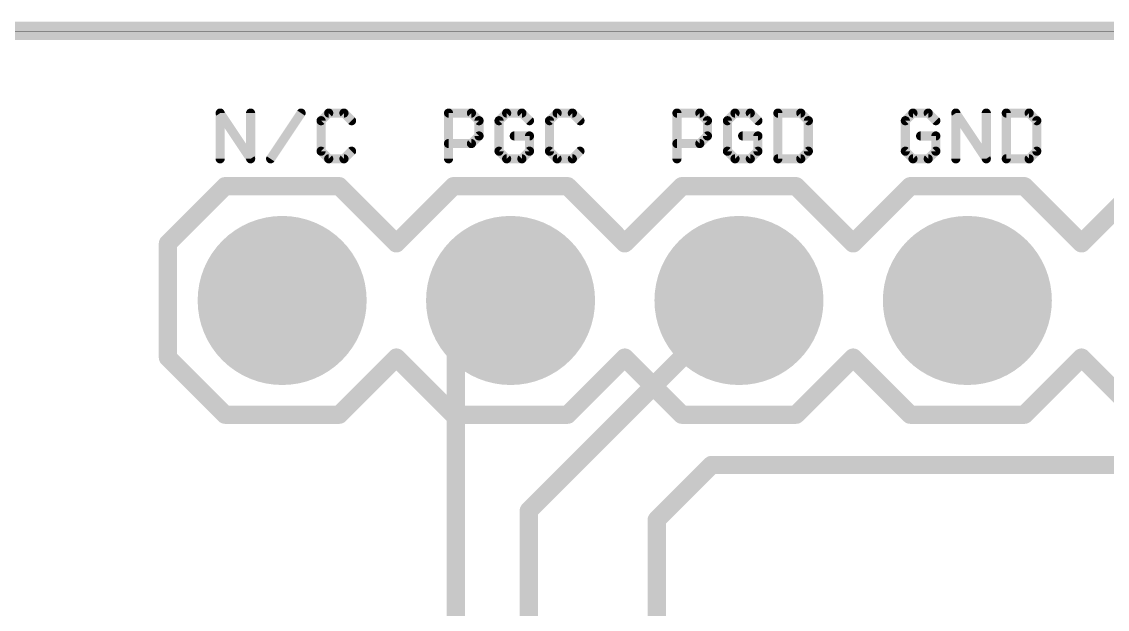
# Model space of a CAD drawing. Extents: x -1.2 to 42.7, y -0.2 to 19.4.
# Drawn here: x 12.24 to 24.31, y 12.82 to 19.35 of the extents above; entities that cross this region are included whole.
import ezdxf

# ---------------------------------------------------------------- set-up
doc = ezdxf.new("R2010")
doc.units = 0
for name, color, linetype in [('1', 12, 'CONTINUOUS'), ('121', 40, 'CONTINUOUS'), ('16', 132, 'CONTINUOUS'), ('17', 122, 'CONTINUOUS'), ('20', 53, 'CONTINUOUS'), ('21', 251, 'CONTINUOUS'), ('51', 251, 'CONTINUOUS')]:
    doc.layers.add(name, color=color, linetype=linetype)

# ---------------------------------------------------------------- blocks, each defined once
blk = doc.blocks.new('RECT')
blk.add_solid([(-0.5, -0.5), (0.5, -0.5), (-0.5, 0.5), (0.5, 0.5)])
blk = doc.blocks.new('ROUNDP')
at = {"const_width": 0.5}
blk.add_lwpolyline([(0, -0.25, 1), (0, 0.25, 1), (0, -0.25)], format="xyb", dxfattribs=at)

msp = doc.modelspace()

# ---------------------------------------------------------------- linework, layer by layer
at = {"layer": '1', "const_width": 0.2032}
msp.add_lwpolyline([(0, 19.2532), (42.5704, 19.2532)], dxfattribs=at)
at = {"layer": '121', "const_width": 0.1016}
for points in [[(14.4488, 17.8308), (14.4488, 18.3392)], [(14.4488, 18.3392), (14.7878, 17.8308)], [(14.7878, 17.8308), (14.7878, 18.3392)], [(15.0101, 17.8308), (15.3491, 18.3392)], [(15.6562, 18.3392), (15.5715, 18.2545)], [(15.8257, 18.3392), (15.6562, 18.3392)], [(15.9104, 18.2545), (15.8257, 18.3392)], [(16.9888, 17.8308), (16.9888, 18.3392)], [(16.9888, 18.3392), (17.2431, 18.3392)], [(17.2431, 18.3392), (17.3278, 18.2545)], [(17.6349, 18.3392), (17.5501, 18.2545)], [(17.8044, 18.3392), (17.6349, 18.3392)], [(17.8891, 18.2545), (17.8044, 18.3392)], [(18.1962, 18.3392), (18.1115, 18.2545)], [(18.3657, 18.3392), (18.1962, 18.3392)], [(18.4504, 18.2545), (18.3657, 18.3392)], [(19.5288, 17.8308), (19.5288, 18.3392)], [(19.5288, 18.3392), (19.783, 18.3392)], [(19.783, 18.3392), (19.8678, 18.2545)], [(20.1749, 18.3392), (20.0901, 18.2545)], [(20.3444, 18.3392), (20.1749, 18.3392)], [(20.4291, 18.2545), (20.3444, 18.3392)], [(20.6515, 18.3392), (20.6515, 17.8308)], [(20.9057, 18.3392), (20.6515, 18.3392)], [(20.9904, 18.2545), (20.9057, 18.3392)], [(22.1536, 18.3392), (22.0688, 18.2545)], [(22.3231, 18.3392), (22.1536, 18.3392)], [(22.4078, 18.2545), (22.3231, 18.3392)], [(22.6301, 17.8308), (22.6301, 18.3392)], [(22.6301, 18.3392), (22.9691, 17.8308)], [(22.9691, 17.8308), (22.9691, 18.3392)], [(23.1915, 18.3392), (23.1915, 17.8308)], [(23.4457, 18.3392), (23.1915, 18.3392)], [(23.5304, 18.2545), (23.4457, 18.3392)], [(15.5715, 18.2545), (15.5715, 17.9155)], [(17.3278, 18.2545), (17.3278, 18.085)], [(17.5501, 18.2545), (17.5501, 17.9155)], [(18.1115, 18.2545), (18.1115, 17.9155)], [(19.8678, 18.2545), (19.8678, 18.085)], [(20.0901, 18.2545), (20.0901, 17.9155)], [(20.9904, 17.9155), (20.9904, 18.2545)], [(22.0688, 18.2545), (22.0688, 17.9155)], [(23.5304, 17.9155), (23.5304, 18.2545)], [(17.3278, 18.085), (17.2431, 18.0003)], [(17.8891, 18.085), (17.7196, 18.085)], [(17.8891, 17.9155), (17.8891, 18.085)], [(19.8678, 18.085), (19.783, 18.0003)], [(20.4291, 18.085), (20.2596, 18.085)], [(20.4291, 17.9155), (20.4291, 18.085)], [(22.4078, 18.085), (22.2383, 18.085)], [(22.4078, 17.9155), (22.4078, 18.085)], [(17.2431, 18.0003), (16.9888, 18.0003)], [(19.783, 18.0003), (19.5288, 18.0003)], [(15.5715, 17.9155), (15.6562, 17.8308)], [(15.6562, 17.8308), (15.8257, 17.8308)], [(15.8257, 17.8308), (15.9104, 17.9155)], [(17.5501, 17.9155), (17.6349, 17.8308)], [(17.6349, 17.8308), (17.8044, 17.8308)], [(17.8044, 17.8308), (17.8891, 17.9155)], [(18.1115, 17.9155), (18.1962, 17.8308)], [(18.1962, 17.8308), (18.3657, 17.8308)], [(18.3657, 17.8308), (18.4504, 17.9155)], [(20.0901, 17.9155), (20.1749, 17.8308)], [(20.1749, 17.8308), (20.3444, 17.8308)], [(20.3444, 17.8308), (20.4291, 17.9155)], [(20.6515, 17.8308), (20.9057, 17.8308)], [(20.9057, 17.8308), (20.9904, 17.9155)], [(22.0688, 17.9155), (22.1536, 17.8308)], [(22.1536, 17.8308), (22.3231, 17.8308)], [(22.3231, 17.8308), (22.4078, 17.9155)], [(23.1915, 17.8308), (23.4457, 17.8308)], [(23.4457, 17.8308), (23.5304, 17.9155)]]:
    msp.add_lwpolyline(points, dxfattribs=at)
at = {"layer": '121', "const_width": 0.0508}
for points in [[(14.4742, 18.3392, 1), (14.4234, 18.3392)], [(14.47, 18.3533, 1), (14.4277, 18.3251)], [(14.8132, 18.3392, 1), (14.7624, 18.3392)], [(15.3702, 18.3251, 1), (15.328, 18.3533)], [(15.6562, 18.3646, 1), (15.6562, 18.3138)], [(15.6742, 18.3213, 1), (15.6382, 18.3572)], [(15.8436, 18.3572, 1), (15.8077, 18.3213)], [(15.8257, 18.3138, 1), (15.8257, 18.3646)], [(17.0142, 18.3392, 1), (16.9634, 18.3392)], [(16.9888, 18.3646, 1), (16.9888, 18.3138)], [(17.261, 18.3572, 1), (17.2251, 18.3213)], [(17.2431, 18.3138, 1), (17.2431, 18.3646)], [(17.6349, 18.3646, 1), (17.6349, 18.3138)], [(17.6528, 18.3213, 1), (17.6169, 18.3572)], [(17.8223, 18.3572, 1), (17.7864, 18.3213)], [(17.8044, 18.3138, 1), (17.8044, 18.3646)], [(18.1962, 18.3646, 1), (18.1962, 18.3138)], [(18.2142, 18.3213, 1), (18.1782, 18.3572)], [(18.3836, 18.3572, 1), (18.3477, 18.3213)], [(18.3657, 18.3138, 1), (18.3657, 18.3646)], [(19.5542, 18.3392, 1), (19.5034, 18.3392)], [(19.5288, 18.3646, 1), (19.5288, 18.3138)], [(19.801, 18.3572, 1), (19.7651, 18.3213)], [(19.783, 18.3138, 1), (19.783, 18.3646)], [(20.1749, 18.3646, 1), (20.1749, 18.3138)], [(20.1928, 18.3213, 1), (20.1569, 18.3572)], [(20.3623, 18.3572, 1), (20.3264, 18.3213)], [(20.3444, 18.3138, 1), (20.3444, 18.3646)], [(20.6769, 18.3392, 1), (20.6261, 18.3392)], [(20.6515, 18.3646, 1), (20.6515, 18.3138)], [(20.9236, 18.3572, 1), (20.8877, 18.3213)], [(20.9057, 18.3138, 1), (20.9057, 18.3646)], [(22.1536, 18.3646, 1), (22.1536, 18.3138)], [(22.1715, 18.3213, 1), (22.1356, 18.3572)], [(22.341, 18.3572, 1), (22.3051, 18.3213)], [(22.3231, 18.3138, 1), (22.3231, 18.3646)], [(22.6555, 18.3392, 1), (22.6047, 18.3392)], [(22.6513, 18.3533, 1), (22.609, 18.3251)], [(22.9945, 18.3392, 1), (22.9437, 18.3392)], [(23.2169, 18.3392, 1), (23.1661, 18.3392)], [(23.1915, 18.3646, 1), (23.1915, 18.3138)], [(23.4636, 18.3572, 1), (23.4277, 18.3213)], [(23.4457, 18.3138, 1), (23.4457, 18.3646)], [(15.5535, 18.2725, 1), (15.5894, 18.2365)], [(15.5969, 18.2545, 1), (15.5461, 18.2545)], [(15.8924, 18.2365, 1), (15.9284, 18.2725)], [(17.3532, 18.2545, 1), (17.3024, 18.2545)], [(17.3098, 18.2365, 1), (17.3458, 18.2725)], [(17.5755, 18.2545, 1), (17.5247, 18.2545)], [(17.5322, 18.2725, 1), (17.5681, 18.2365)], [(17.8711, 18.2365, 1), (17.9071, 18.2725)], [(18.0935, 18.2725, 1), (18.1294, 18.2365)], [(18.1369, 18.2545, 1), (18.0861, 18.2545)], [(18.4324, 18.2365, 1), (18.4684, 18.2725)], [(19.8932, 18.2545, 1), (19.8424, 18.2545)], [(19.8498, 18.2365, 1), (19.8858, 18.2725)], [(20.1155, 18.2545, 1), (20.0647, 18.2545)], [(20.0722, 18.2725, 1), (20.1081, 18.2365)], [(20.4111, 18.2365, 1), (20.4471, 18.2725)], [(21.0158, 18.2545, 1), (20.965, 18.2545)], [(20.9724, 18.2365, 1), (21.0084, 18.2725)], [(22.0942, 18.2545, 1), (22.0434, 18.2545)], [(22.0509, 18.2725, 1), (22.0868, 18.2365)], [(22.3898, 18.2365, 1), (22.4258, 18.2725)], [(23.5558, 18.2545, 1), (23.505, 18.2545)], [(23.5124, 18.2365, 1), (23.5484, 18.2725)], [(17.3024, 18.085, 1), (17.3532, 18.085)], [(17.3458, 18.0671, 1), (17.3098, 18.103)], [(17.7196, 18.1104, 1), (17.7196, 18.0596)], [(17.9145, 18.085, 1), (17.8637, 18.085)], [(17.8891, 18.0596, 1), (17.8891, 18.1104)], [(19.8424, 18.085, 1), (19.8932, 18.085)], [(19.8858, 18.0671, 1), (19.8498, 18.103)], [(20.2596, 18.1104, 1), (20.2596, 18.0596)], [(20.4545, 18.085, 1), (20.4037, 18.085)], [(20.4291, 18.0596, 1), (20.4291, 18.1104)], [(22.2383, 18.1104, 1), (22.2383, 18.0596)], [(22.4332, 18.085, 1), (22.3824, 18.085)], [(22.4078, 18.0596, 1), (22.4078, 18.1104)], [(16.9888, 18.0257, 1), (16.9888, 17.9749)], [(17.2251, 18.0182, 1), (17.261, 17.9823)], [(17.2431, 17.9749, 1), (17.2431, 18.0257)], [(19.5288, 18.0257, 1), (19.5288, 17.9749)], [(19.7651, 18.0182, 1), (19.801, 17.9823)], [(19.783, 17.9749, 1), (19.783, 18.0257)], [(14.7667, 17.8167, 1), (14.8089, 17.8449)], [(14.989, 17.8449, 1), (15.0313, 17.8167)], [(15.5894, 17.9335, 1), (15.5535, 17.8976)], [(15.5461, 17.9155, 1), (15.5969, 17.9155)], [(15.6562, 17.8562, 1), (15.6562, 17.8054)], [(15.6382, 17.8128, 1), (15.6742, 17.8488)], [(15.8077, 17.8488, 1), (15.8436, 17.8128)], [(15.8257, 17.8054, 1), (15.8257, 17.8562)], [(15.9284, 17.8976, 1), (15.8924, 17.9335)], [(17.5247, 17.9155, 1), (17.5755, 17.9155)], [(17.5681, 17.9335, 1), (17.5322, 17.8976)], [(17.6349, 17.8562, 1), (17.6349, 17.8054)], [(17.6169, 17.8128, 1), (17.6528, 17.8488)], [(17.7864, 17.8488, 1), (17.8223, 17.8128)], [(17.8044, 17.8054, 1), (17.8044, 17.8562)], [(17.8637, 17.9155, 1), (17.9145, 17.9155)], [(17.9071, 17.8976, 1), (17.8711, 17.9335)], [(18.1294, 17.9335, 1), (18.0935, 17.8976)], [(18.0861, 17.9155, 1), (18.1369, 17.9155)], [(18.1962, 17.8562, 1), (18.1962, 17.8054)], [(18.1782, 17.8128, 1), (18.2142, 17.8488)], [(18.3477, 17.8488, 1), (18.3836, 17.8128)], [(18.3657, 17.8054, 1), (18.3657, 17.8562)], [(18.4684, 17.8976, 1), (18.4324, 17.9335)], [(20.0647, 17.9155, 1), (20.1155, 17.9155)], [(20.1081, 17.9335, 1), (20.0722, 17.8976)], [(20.1749, 17.8562, 1), (20.1749, 17.8054)], [(20.1569, 17.8128, 1), (20.1928, 17.8488)], [(20.3264, 17.8488, 1), (20.3623, 17.8128)], [(20.3444, 17.8054, 1), (20.3444, 17.8562)], [(20.4037, 17.9155, 1), (20.4545, 17.9155)], [(20.4471, 17.8976, 1), (20.4111, 17.9335)], [(20.6515, 17.8562, 1), (20.6515, 17.8054)], [(20.8877, 17.8488, 1), (20.9236, 17.8128)], [(20.9057, 17.8054, 1), (20.9057, 17.8562)], [(20.965, 17.9155, 1), (21.0158, 17.9155)], [(21.0084, 17.8976, 1), (20.9724, 17.9335)], [(22.0434, 17.9155, 1), (22.0942, 17.9155)], [(22.0868, 17.9335, 1), (22.0509, 17.8976)], [(22.1536, 17.8562, 1), (22.1536, 17.8054)], [(22.1356, 17.8128, 1), (22.1715, 17.8488)], [(22.3051, 17.8488, 1), (22.341, 17.8128)], [(22.3231, 17.8054, 1), (22.3231, 17.8562)], [(22.3824, 17.9155, 1), (22.4332, 17.9155)], [(22.4258, 17.8976, 1), (22.3898, 17.9335)], [(22.948, 17.8167, 1), (22.9902, 17.8449)], [(23.1915, 17.8562, 1), (23.1915, 17.8054)], [(23.4277, 17.8488, 1), (23.4636, 17.8128)], [(23.4457, 17.8054, 1), (23.4457, 17.8562)], [(23.505, 17.9155, 1), (23.5558, 17.9155)], [(23.5484, 17.8976, 1), (23.5124, 17.9335)], [(14.4234, 17.8308, 1), (14.4742, 17.8308)], [(14.7624, 17.8308, 1), (14.8132, 17.8308)], [(16.9634, 17.8308, 1), (17.0142, 17.8308)], [(19.5034, 17.8308, 1), (19.5542, 17.8308)], [(20.6261, 17.8308, 1), (20.6769, 17.8308)], [(22.6047, 17.8308, 1), (22.6555, 17.8308)], [(22.9437, 17.8308, 1), (22.9945, 17.8308)], [(23.1661, 17.8308, 1), (23.2169, 17.8308)]]:
    msp.add_lwpolyline(points, format="xyb", dxfattribs=at)
at = {"layer": '16', "const_width": 0.2032}
for points in [[(42.5704, 19.2532), (0, 19.2532)], [(17.0688, 15.6464), (17.6784, 16.256)], [(17.8816, 13.9192), (20.2184, 16.256)], [(17.0688, 7.8232), (17.0688, 15.6464)], [(19.304, 13.8176), (19.9136, 14.4272)], [(19.9136, 14.4272), (26.0096, 14.4272)], [(17.8816, 7.2136), (17.8816, 13.9192)], [(19.304, 6.1976), (19.304, 13.8176)]]:
    msp.add_lwpolyline(points, dxfattribs=at)
at = {"layer": '16', "const_width": 0.1016}
for points in [[(17.7143, 16.2201, 1), (17.6425, 16.2919)], [(20.2543, 16.2201, 1), (20.1825, 16.2919)], [(17.1196, 15.6464, 1), (17.018, 15.6464)], [(17.0329, 15.6823, 1), (17.1047, 15.6105)], [(19.9136, 14.478, 1), (19.9136, 14.3764)], [(19.9495, 14.3913, 1), (19.8777, 14.4631)], [(17.9324, 13.9192, 1), (17.8308, 13.9192)], [(17.8457, 13.9551, 1), (17.9175, 13.8833)], [(19.3548, 13.8176, 1), (19.2532, 13.8176)], [(19.2681, 13.8535, 1), (19.3399, 13.7817)]]:
    msp.add_lwpolyline(points, format="xyb", dxfattribs=at)
at = {"layer": '20', "const_width": 0.001}
msp.add_lwpolyline([(34.9536, 19.25), (7.5464, 19.25)], dxfattribs=at)
at = {"layer": '21', "const_width": 0.2032}
for points in [[(13.8684, 16.891), (14.5034, 17.526)], [(14.5034, 17.526), (15.7734, 17.526)], [(15.7734, 17.526), (16.4084, 16.891)], [(16.4084, 16.891), (17.0434, 17.526)], [(17.0434, 17.526), (18.3134, 17.526)], [(18.3134, 17.526), (18.9484, 16.891)], [(18.9484, 16.891), (19.5834, 17.526)], [(19.5834, 17.526), (20.8534, 17.526)], [(21.4884, 16.891), (20.8534, 17.526)], [(21.4884, 16.891), (22.1234, 17.526)], [(22.1234, 17.526), (23.3934, 17.526)], [(23.3934, 17.526), (24.0284, 16.891)], [(24.0284, 16.891), (24.6634, 17.526)], [(13.8684, 15.621), (13.8684, 16.891)], [(14.5034, 14.986), (13.8684, 15.621)], [(16.4084, 15.621), (15.7734, 14.986)], [(17.0434, 14.986), (16.4084, 15.621)], [(18.9484, 15.621), (18.3134, 14.986)], [(19.5834, 14.986), (18.9484, 15.621)], [(20.8534, 14.986), (21.4884, 15.621)], [(22.1234, 14.986), (21.4884, 15.621)], [(24.0284, 15.621), (23.3934, 14.986)], [(24.6634, 14.986), (24.0284, 15.621)], [(15.7734, 14.986), (14.5034, 14.986)], [(18.3134, 14.986), (17.0434, 14.986)], [(20.8534, 14.986), (19.5834, 14.986)], [(23.3934, 14.986), (22.1234, 14.986)]]:
    msp.add_lwpolyline(points, dxfattribs=at)
at = {"layer": '21', "const_width": 0.1016}
for points in [[(14.5034, 17.5768, 1), (14.5034, 17.4752)], [(14.5393, 17.4901, 1), (14.4675, 17.5619)], [(15.8093, 17.5619, 1), (15.7375, 17.4901)], [(15.7734, 17.4752, 1), (15.7734, 17.5768)], [(17.0434, 17.5768, 1), (17.0434, 17.4752)], [(17.0793, 17.4901, 1), (17.0075, 17.5619)], [(18.3493, 17.5619, 1), (18.2775, 17.4901)], [(18.3134, 17.4752, 1), (18.3134, 17.5768)], [(19.5834, 17.5768, 1), (19.5834, 17.4752)], [(19.6193, 17.4901, 1), (19.5475, 17.5619)], [(20.8893, 17.5619, 1), (20.8175, 17.4901)], [(20.8534, 17.4752, 1), (20.8534, 17.5768)], [(22.1234, 17.5768, 1), (22.1234, 17.4752)], [(22.1593, 17.4901, 1), (22.0875, 17.5619)], [(23.4293, 17.5619, 1), (23.3575, 17.4901)], [(23.3934, 17.4752, 1), (23.3934, 17.5768)], [(13.9192, 16.891, 1), (13.8176, 16.891)], [(13.8325, 16.9269, 1), (13.9043, 16.8551)], [(16.3725, 16.9269, 1), (16.4443, 16.8551)], [(16.3725, 16.8551, 1), (16.4443, 16.9269)], [(18.9125, 16.9269, 1), (18.9843, 16.8551)], [(18.9125, 16.8551, 1), (18.9843, 16.9269)], [(21.4525, 16.9269, 1), (21.5243, 16.8551)], [(21.4525, 16.8551, 1), (21.5243, 16.9269)], [(23.9925, 16.9269, 1), (24.0643, 16.8551)], [(23.9925, 16.8551, 1), (24.0643, 16.9269)], [(13.9043, 15.6569, 1), (13.8325, 15.5851)], [(16.4443, 15.6569, 1), (16.3725, 15.5851)], [(16.4443, 15.5851, 1), (16.3725, 15.6569)], [(18.9843, 15.6569, 1), (18.9125, 15.5851)], [(18.9843, 15.5851, 1), (18.9125, 15.6569)], [(21.5243, 15.6569, 1), (21.4525, 15.5851)], [(21.5243, 15.5851, 1), (21.4525, 15.6569)], [(24.0643, 15.6569, 1), (23.9925, 15.5851)], [(24.0643, 15.5851, 1), (23.9925, 15.6569)], [(13.8176, 15.621, 1), (13.9192, 15.621)], [(14.5034, 15.0368, 1), (14.5034, 14.9352)], [(14.4675, 14.9501, 1), (14.5393, 15.0219)], [(15.7375, 15.0219, 1), (15.8093, 14.9501)], [(15.7734, 14.9352, 1), (15.7734, 15.0368)], [(17.0434, 15.0368, 1), (17.0434, 14.9352)], [(17.0075, 14.9501, 1), (17.0793, 15.0219)], [(18.2775, 15.0219, 1), (18.3493, 14.9501)], [(18.3134, 14.9352, 1), (18.3134, 15.0368)], [(19.5834, 15.0368, 1), (19.5834, 14.9352)], [(19.5475, 14.9501, 1), (19.6193, 15.0219)], [(20.8175, 15.0219, 1), (20.8893, 14.9501)], [(20.8534, 14.9352, 1), (20.8534, 15.0368)], [(22.1234, 15.0368, 1), (22.1234, 14.9352)], [(22.0875, 14.9501, 1), (22.1593, 15.0219)], [(23.3575, 15.0219, 1), (23.4293, 14.9501)], [(23.3934, 14.9352, 1), (23.3934, 15.0368)]]:
    msp.add_lwpolyline(points, format="xyb", dxfattribs=at)

# ---------------------------------------------------------------- block references
at = {"layer": '17', "xscale": 1.8796, "yscale": 1.8796, "rotation": 270}
for p in [(15.1384, 16.256), (15.1384, 16.256), (17.6784, 16.256), (17.6784, 16.256), (20.2184, 16.256), (20.2184, 16.256), (22.7584, 16.256), (22.7584, 16.256)]:
    msp.add_blockref('ROUNDP', p, dxfattribs=at)
at = {"layer": '51', "xscale": 0.508, "yscale": 0.508, "rotation": 180}
for p in [(15.1384, 16.256), (17.6784, 16.256), (20.2184, 16.256), (22.7584, 16.256)]:
    msp.add_blockref('RECT', p, dxfattribs=at)

doc.saveas('drawing.dxf')
